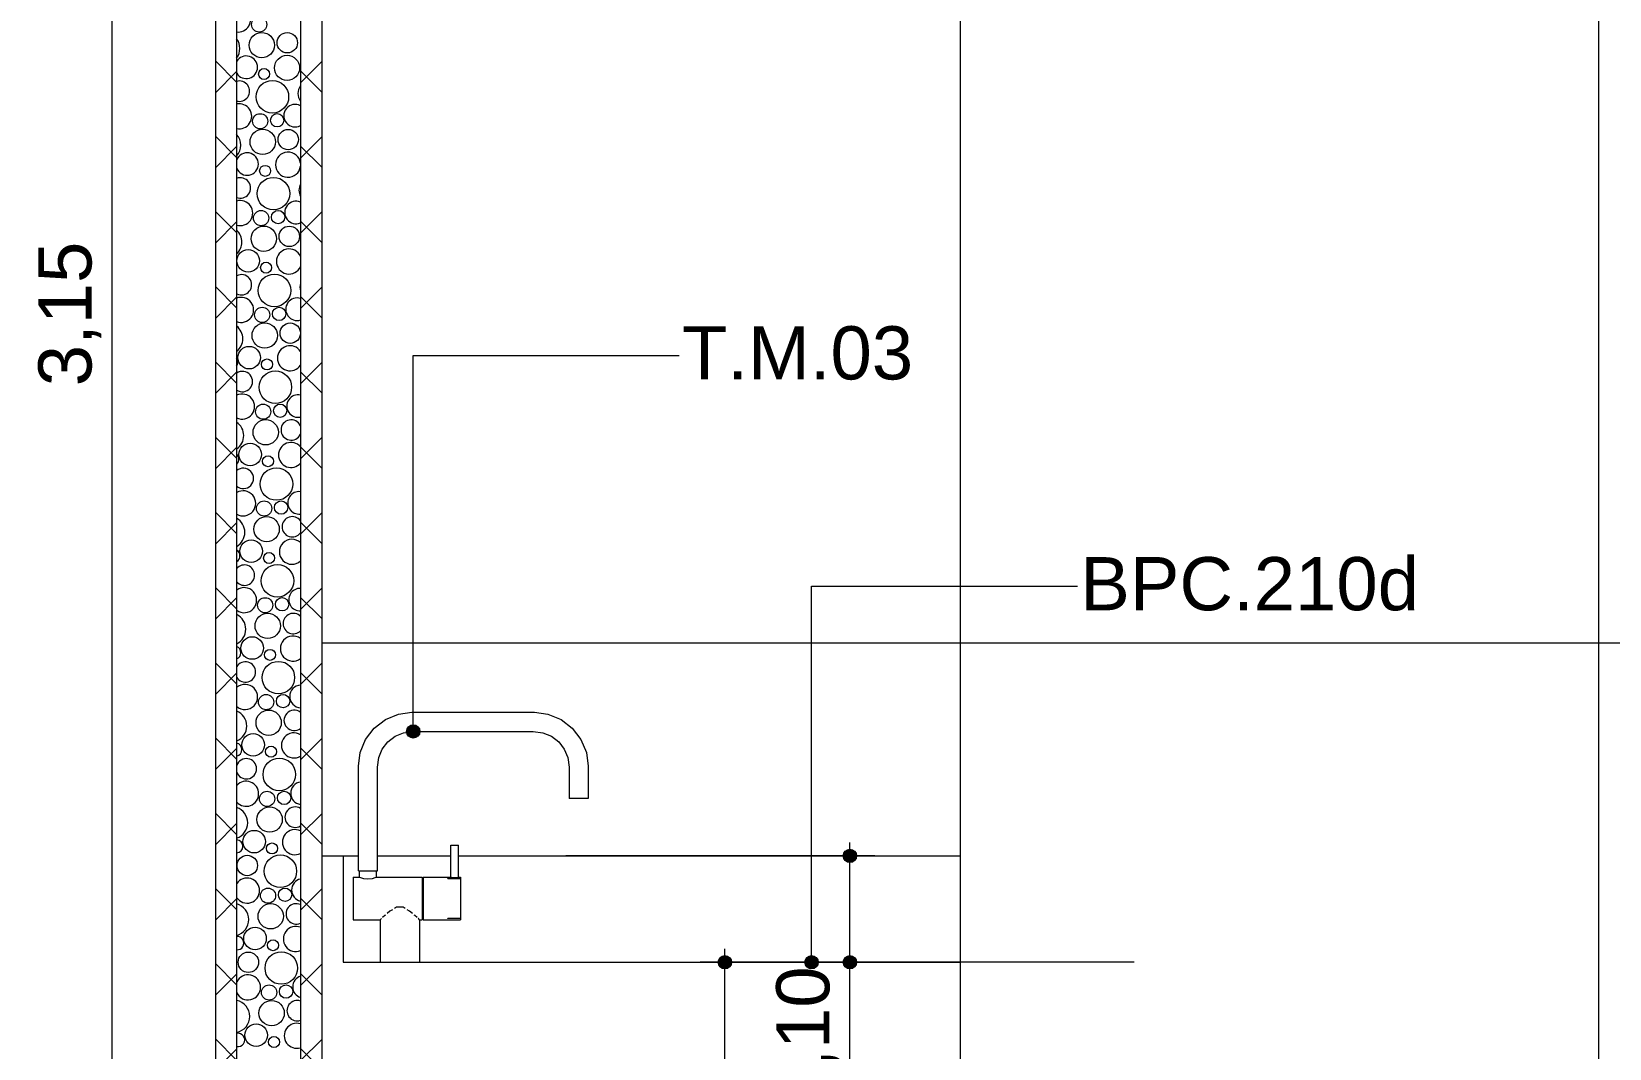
# Model space of a CAD drawing. Header units: metres. Extents: x -1.8 to 75.3, y -2 to 2.8.
# Drawn here: x 69.462 to 70.945, y -1.079 to -0.123 of the extents above; entities that cross this region are included whole.
import ezdxf

# ---------------------------------------------------------------- set-up
doc = ezdxf.new("R2010")
doc.units = ezdxf.units.M
doc.header["$MEASUREMENT"] = 0
for name, color, linetype in [('COTAS CORTE', 7, 'Continuous'), ('NOTAS-LAYOUT.EXEC', 7, 'Continuous'), ('PAREDE CONSTRUIR', 7, 'Continuous')]:
    doc.layers.add(name, color=color, linetype=linetype)
for name, color, linetype, lineweight, true_color in [('COTAS CORTE_Caneta_No__25', 7, 'Continuous', 13, 0x982312), ('LOUCAS-METAIS.ARQ_Caneta_No__13', 7, 'Continuous', 0, 0xaaaaaa), ('PAREDE CONSTRUIR_Caneta_No__96', 7, 'Continuous', 0, 0xb6b6b6), ('PAREDE CONSTRUIR_Caneta_No__97', 7, 'Continuous', 13, 0x6b6b6b)]:
    doc.layers.add(name, color=color, linetype=linetype, lineweight=lineweight, true_color=true_color)
for name, color, linetype, lineweight in [('NOTAS-LAYOUT.EXEC_Caneta_No__241', 7, 'Continuous', 13), ('NOTAS-LAYOUT.EXEC_Caneta_No__5', 7, 'Continuous', 20), ('PAREDE CONSTRUIR_Caneta_No__241', 7, 'Continuous', 13), ('PAREDE CONSTRUIR_Caneta_No__83', 84, 'Continuous', 0)]:
    doc.layers.add(name, color=color, linetype=linetype, lineweight=lineweight)
doc.styles.add('GENERATED_STYLE_1', font='arial.ttf')
doc.dimstyles.new('GENERATED_STYLE__2', dxfattribs={"dimtxt": 0.05, "dimasz": 0.02375, "dimexe": 0.18, "dimexo": 0.267183, "dimgap": 0, "dimtad": 1, "dimzin": 0, "dimdsep": 46, "dimtxsty": 'GENERATED_STYLE_1', "dimblk": 'ARROWHEAD_11', "dimblk1": 'ARROWHEAD_11', "dimblk2": 'ARROWHEAD_11', "dimcen": 0.09, "dimclrd": 256, "dimclre": 256, "dimclrt": 256, "dimadec": 0, "dimazin": 0, "dimtfac": 1, "dimtdec": 4, "dimtmove": 0, "dimatfit": 3, "dimfxl": 0, "dimtolj": 1, "dimtzin": 0, "dimarcsym": 0})
pattern_1 = [(45, (120.80917, -1.898244), (-0.03535534, 0.03535534), []), (135, (120.80917, -1.898244), (0.03535534, 0.03535534), [])]

# ---------------------------------------------------------------- blocks, each defined once
blk = doc.blocks.new('*X233', base_point=(120.8092, -1.8982))
at = {"layer": 'PAREDE CONSTRUIR_Caneta_No__96', "color": 253, "linetype": 'Continuous', "lineweight": 0, "true_color": 0xb6b6b6}
for centre, radius in [((69.6763, -0.1166), 0.00715), ((69.6787, -0.136), 0.0119), ((69.7027, -0.1338), 0.00959), ((69.7025, -0.1574), 0.0118), ((69.6809, -0.1632), 0.00517), ((69.6887, -0.1846), 0.0153), ((69.6772, -0.2076), 0.00715), ((69.6932, -0.2067), 0.00627), ((69.6796, -0.227), 0.0119), ((69.7036, -0.2248), 0.00959), ((69.6819, -0.2542), 0.00517), ((69.6897, -0.2756), 0.0153), ((69.6781, -0.2986), 0.00715), ((69.6941, -0.2977), 0.00627), ((69.6806, -0.318), 0.0119), ((69.7046, -0.3158), 0.00959), ((69.6659, -0.3388), 0.0106), ((69.6828, -0.3452), 0.00517), ((69.6906, -0.3666), 0.0153), ((69.6791, -0.3896), 0.00715), ((69.695, -0.3887), 0.00627), ((69.6815, -0.409), 0.0119), ((69.7055, -0.4068), 0.00959), ((69.6669, -0.4298), 0.0106), ((69.6915, -0.4576), 0.0153), ((69.6837, -0.4362), 0.00517), ((69.68, -0.4806), 0.00715), ((69.696, -0.4797), 0.00627), ((69.6824, -0.5), 0.0119), ((69.6678, -0.5208), 0.0106), ((69.6925, -0.5486), 0.0153), ((69.6846, -0.5272), 0.00517), ((69.6809, -0.5716), 0.00715), ((69.6969, -0.5707), 0.00627), ((69.6833, -0.591), 0.0119), ((69.6687, -0.6118), 0.0106), ((69.6856, -0.6182), 0.00517), ((69.6934, -0.6396), 0.0153), ((69.6819, -0.6626), 0.00715), ((69.6978, -0.6617), 0.00627), ((69.6843, -0.682), 0.0119), ((69.6697, -0.7028), 0.0106), ((69.6865, -0.7092), 0.00517), ((69.6943, -0.7306), 0.0153), ((69.6828, -0.7536), 0.00715), ((69.6987, -0.7527), 0.00627), ((69.6852, -0.773), 0.0119), ((69.6706, -0.7938), 0.0106), ((69.6874, -0.8002), 0.00517), ((69.6952, -0.8216), 0.0153), ((69.6837, -0.8446), 0.00715), ((69.6997, -0.8437), 0.00627), ((69.6861, -0.864), 0.0119), ((69.6715, -0.8848), 0.0106), ((69.6884, -0.8912), 0.00517), ((69.6651, -0.9072), 0.00959), ((69.6962, -0.9126), 0.0153), ((69.6846, -0.9356), 0.00715), ((69.7006, -0.9347), 0.00627), ((69.6871, -0.955), 0.0119), ((69.6724, -0.9758), 0.0106), ((69.6893, -0.9822), 0.00517), ((69.6661, -0.9982), 0.00959), ((69.6971, -1.0036), 0.0153), ((69.6856, -1.0266), 0.00715), ((69.7015, -1.0257), 0.00627), ((69.688, -1.046), 0.0119), ((69.6734, -1.0668), 0.0106), ((69.6902, -1.0732), 0.00517)]:
    blk.add_circle(centre, radius, dxfattribs=at)
for centre, radius, start, end in [((69.6565, -0.1119), 0.0118, 263.189, 96.811), ((69.6428, -0.1391), 0.0153, 323.5871, 36.4129), ((69.6641, -0.1568), 0.0106, 212.6154, 147.3846), ((69.7222, -0.1621), 0.00715, 172.5743, 187.4257), ((69.6577, -0.1793), 0.00959, 254.3646, 105.6354), ((69.7246, -0.1815), 0.0119, 142.8232, 217.1768), ((69.6575, -0.2029), 0.0118, 258.6404, 101.3596), ((69.71, -0.2023), 0.0106, 61.2746, 298.7254), ((69.6437, -0.2301), 0.0153, 318.0896, 41.9104), ((69.665, -0.2478), 0.0106, 201.6524, 158.3476), ((69.7034, -0.2484), 0.0118, 6.8229, 353.1771), ((69.6586, -0.2703), 0.00959, 248.5198, 111.4802), ((69.7256, -0.2725), 0.0119, 150.9851, 209.0149), ((69.6584, -0.2939), 0.0118, 254.018, 105.982), ((69.7109, -0.2933), 0.0106, 66.8288, 293.1712), ((69.6447, -0.3211), 0.0153, 313.1273, 46.8727), ((69.7043, -0.3394), 0.0118, 23.8584, 336.1416), ((69.6491, -0.3432), 0.00627, 344.1176, 15.8824), ((69.6596, -0.3613), 0.00959, 242.4291, 117.5709), ((69.7265, -0.3635), 0.0119, 162.2154, 197.7846), ((69.6593, -0.3849), 0.0118, 249.2858, 110.7142), ((69.7119, -0.3843), 0.0106, 72.1608, 287.8392), ((69.6456, -0.4121), 0.0153, 308.5393, 51.4607), ((69.7052, -0.4304), 0.0118, 33.2613, 326.7387), ((69.65, -0.4342), 0.00627, 324.4843, 35.5157), ((69.6605, -0.4523), 0.00959, 235.9781, 124.0219), ((69.6602, -0.4758), 0.0118, 244.4006, 115.5994), ((69.7128, -0.4753), 0.0106, 77.3371, 282.6629), ((69.7064, -0.4978), 0.00959, 24.7509, 335.2491), ((69.6465, -0.5031), 0.0153, 304.2277, 55.7723), ((69.7062, -0.5213), 0.0118, 40.7287, 319.2713), ((69.651, -0.5252), 0.00627, 311.7659, 48.2341), ((69.6614, -0.5433), 0.00959, 228.9912, 131.0088), ((69.6612, -0.5668), 0.0118, 239.3064, 120.6936), ((69.7137, -0.5663), 0.0106, 82.4101, 277.5899), ((69.6475, -0.5941), 0.0153, 300.1267, 59.8733), ((69.7074, -0.5888), 0.00959, 35.76, 324.24), ((69.7071, -0.6123), 0.0118, 47.2003, 312.7997), ((69.6519, -0.6162), 0.00627, 301.2129, 58.7871), ((69.6624, -0.6343), 0.00959, 221.163, 138.837), ((69.6621, -0.6578), 0.0118, 233.9269, 126.0731), ((69.7147, -0.6573), 0.0106, 87.4237, 272.5763), ((69.6484, -0.6851), 0.0153, 296.1896, 63.8104), ((69.7083, -0.6798), 0.00959, 44.3726, 315.6274), ((69.708, -0.7033), 0.0118, 53.0537, 306.9463), ((69.6528, -0.7072), 0.00627, 291.7372, 68.2628), ((69.6633, -0.7253), 0.00959, 211.8422, 148.1578), ((69.663, -0.7488), 0.0118, 228.1497, 131.8503), ((69.7156, -0.7483), 0.0106, 92.4176, 267.5824), ((69.6493, -0.7761), 0.0153, 292.3817, 67.6183), ((69.7092, -0.7708), 0.00959, 51.8194, 308.1806), ((69.709, -0.7943), 0.0118, 58.4867, 301.5133), ((69.6537, -0.7982), 0.00627, 282.8548, 77.1452), ((69.6642, -0.8163), 0.00959, 198.8851, 161.1149), ((69.664, -0.8398), 0.0118, 221.793, 138.207), ((69.7165, -0.8393), 0.0106, 97.4301, 262.5699), ((69.6502, -0.8671), 0.0153, 288.6753, 71.3247), ((69.7101, -0.8618), 0.00959, 58.5686, 301.4314), ((69.7099, -0.8853), 0.0118, 63.6198, 296.3802), ((69.6547, -0.8892), 0.00627, 274.279, 85.721), ((69.6649, -0.9308), 0.0118, 214.5201, 145.4799), ((69.7174, -0.9303), 0.0106, 102.5005, 257.4995), ((69.6512, -0.9581), 0.0153, 285.0484, 74.9516), ((69.7111, -0.9527), 0.00959, 64.8612, 295.1388), ((69.6556, -0.9802), 0.00627, 265.799, 94.201), ((69.7108, -0.9763), 0.0118, 68.5336, 291.4664), ((69.6658, -1.0218), 0.0118, 205.5382, 154.4618), ((69.7184, -1.0213), 0.0106, 107.6728, 252.3272), ((69.6521, -1.0491), 0.0153, 281.4824, 78.5176), ((69.712, -1.0437), 0.00959, 70.8436, 289.1564), ((69.6565, -1.0712), 0.00627, 257.2249, 102.7751), ((69.7117, -1.0673), 0.0118, 73.2865, 286.7135)]:
    blk.add_arc(centre, radius, start, end, dxfattribs=at)
blk = doc.blocks.new('*D234', base_point=(120.8092, -1.8982))
at = {"layer": 'COTAS CORTE_Caneta_No__25', "linetype": 'Continuous', "lineweight": 13, "true_color": 0x982312}
for points in [[(69.5317, 1.2518), (69.5322, 1.2494), (69.5336, 1.2473), (69.5356, 1.246), (69.538, 1.2455), (69.5404, 1.246), (69.5424, 1.2473), (69.5438, 1.2494), (69.5442, 1.2518), (69.5438, 1.2541), (69.5424, 1.2562), (69.5404, 1.2575), (69.538, 1.258), (69.5356, 1.2575), (69.5336, 1.2562), (69.5322, 1.2541)], [(69.5317, -1.8982), (69.5322, -1.9006), (69.5336, -1.9027), (69.5356, -1.904), (69.538, -1.9045), (69.5404, -1.904), (69.5424, -1.9027), (69.5438, -1.9006), (69.5442, -1.8982), (69.5438, -1.8959), (69.5424, -1.8938), (69.5404, -1.8925), (69.538, -1.892), (69.5356, -1.8925), (69.5336, -1.8938), (69.5322, -1.8959)]]:
    blk.add_hatch(color=24, dxfattribs=at).paths.add_polyline_path(points)
at = {"layer": 'COTAS CORTE_Caneta_No__25', "color": 24, "linetype": 'Continuous', "lineweight": 13, "true_color": 0x982312}
for p, q in [((69.5317, 1.2518), (69.5145, 1.2518)), ((69.8052, 1.2518), (69.5442, 1.2518)), ((69.538, -1.892), (69.538, 1.2455)), ((69.5317, -1.8982), (69.5145, -1.8982)), ((69.538, -1.9107), (69.538, -1.9045)), ((69.8052, -1.8982), (69.5442, -1.8982))]:
    blk.add_line(p, q, dxfattribs=at)
for centre in [(69.538, 1.2518), (69.538, -1.8982)]:
    blk.add_circle(centre, 0.00625, dxfattribs=at)
at = {"layer": 'COTAS CORTE_Caneta_No__25', "color": 24, "lineweight": 13, "true_color": 0x982312, "char_height": 0.05, "attachment_point": 7, "rotation": 90, "style": 'GENERATED_STYLE_1'}
for s, insert in [('\\A1;{\\pql;\\fArial|b0|i0|c0|p0;\\W1.000000;0,01}', (69.528, 1.112)), ('\\A1;{\\pql;\\fArial|b0|i0|c0|p0;\\W1.000000;3,15}', (69.528, -0.4567))]:
    blk.add_mtext(s, dxfattribs=dict(at, insert=insert))
blk = doc.blocks.new('ARROWHEAD_11')
at = {"color": 0, "linetype": 'Continuous', "lineweight": 0}
blk.add_line((0, 0), (-1, 0), dxfattribs=at)
at = {"color": 0, "linetype": 'Continuous', "lineweight": 0, "const_width": 0.25, "flags": 128}
blk.add_lwpolyline([(-0.125, 0, 1), (0.125, 0, 1)], format="xyb", close=True, dxfattribs=at)
blk = doc.blocks.new('*D242', base_point=(120.8092, -1.8982))
at = {"layer": 'COTAS CORTE_Caneta_No__25', "linetype": 'Continuous', "lineweight": 13, "true_color": 0x982312}
for points in [[(70.1078, -0.9982), (70.1083, -1.0006), (70.1096, -1.0027), (70.1117, -1.004), (70.114, -1.0045), (70.1164, -1.004), (70.1185, -1.0027), (70.1198, -1.0006), (70.1203, -0.9982), (70.1198, -0.9959), (70.1185, -0.9938), (70.1164, -0.9925), (70.114, -0.992), (70.1117, -0.9925), (70.1096, -0.9938), (70.1083, -0.9959)], [(70.1078, -1.0982), (70.1083, -1.1006), (70.1096, -1.1027), (70.1117, -1.104), (70.114, -1.1045), (70.1164, -1.104), (70.1185, -1.1027), (70.1198, -1.1006), (70.1203, -1.0982), (70.1198, -1.0959), (70.1185, -1.0938), (70.1164, -1.0925), (70.114, -1.092), (70.1117, -1.0925), (70.1096, -1.0938), (70.1083, -1.0959)]]:
    blk.add_hatch(color=24, dxfattribs=at).paths.add_polyline_path(points)
at = {"layer": 'COTAS CORTE_Caneta_No__25', "color": 24, "linetype": 'Continuous', "lineweight": 13, "true_color": 0x982312}
for p, q in [((70.114, -0.992), (70.114, -0.9857)), ((70.1078, -0.9982), (70.0906, -0.9982)), ((70.114, -1.092), (70.114, -1.0045)), ((70.3812, -0.9982), (70.1203, -0.9982)), ((70.1078, -1.0982), (70.0906, -1.0982)), ((70.3812, -1.0982), (70.1203, -1.0982))]:
    blk.add_line(p, q, dxfattribs=at)
for centre in [(70.114, -0.9982), (70.114, -1.0982)]:
    blk.add_circle(centre, 0.00625, dxfattribs=at)
blk = doc.blocks.new('*D243', base_point=(120.8092, -1.8982))
at = {"layer": 'COTAS CORTE_Caneta_No__25', "linetype": 'Continuous', "lineweight": 13, "true_color": 0x982312}
for points in [[(70.2253, -0.9982), (70.2258, -1.0006), (70.2271, -1.0027), (70.2291, -1.004), (70.2315, -1.0045), (70.2339, -1.004), (70.236, -1.0027), (70.2373, -1.0006), (70.2378, -0.9982), (70.2373, -0.9959), (70.236, -0.9938), (70.2339, -0.9925), (70.2315, -0.992), (70.2291, -0.9925), (70.2271, -0.9938), (70.2258, -0.9959)], [(70.2253, -1.8982), (70.2258, -1.9006), (70.2271, -1.9027), (70.2291, -1.904), (70.2315, -1.9045), (70.2339, -1.904), (70.236, -1.9027), (70.2373, -1.9006), (70.2378, -1.8982), (70.2373, -1.8959), (70.236, -1.8938), (70.2339, -1.8925), (70.2315, -1.892), (70.2291, -1.8925), (70.2271, -1.8938), (70.2258, -1.8959)]]:
    blk.add_hatch(color=24, dxfattribs=at).paths.add_polyline_path(points)
at = {"layer": 'COTAS CORTE_Caneta_No__25', "color": 24, "linetype": 'Continuous', "lineweight": 13, "true_color": 0x982312}
for p, q in [((70.2253, -0.9982), (70.2081, -0.9982)), ((70.2315, -1.892), (70.2315, -1.0045)), ((70.4987, -0.9982), (70.2378, -0.9982)), ((70.2253, -1.8982), (69.9644, -1.8982)), ((70.2315, -1.9107), (70.2315, -1.9045)), ((70.255, -1.8982), (70.2378, -1.8982))]:
    blk.add_line(p, q, dxfattribs=at)
for centre in [(70.2315, -0.9982), (70.2315, -1.8982)]:
    blk.add_circle(centre, 0.00625, dxfattribs=at)
at = {"layer": 'COTAS CORTE_Caneta_No__25', "color": 24, "lineweight": 13, "true_color": 0x982312, "char_height": 0.05, "attachment_point": 7, "rotation": 90, "style": 'GENERATED_STYLE_1'}
for s, insert in [('\\A1;{\\pql;\\fArial|b0|i0|c0|p0;\\W1.000000;0,10}', (70.2215, -1.138)), ('\\A1;{\\pql;\\fArial|b0|i0|c0|p0;\\W1.000000;0,90}', (70.2215, -1.5817))]:
    blk.add_mtext(s, dxfattribs=dict(at, insert=insert))
blk = doc.blocks.new('*D244', base_point=(120.8092, -1.8982))
at = {"layer": 'COTAS CORTE_Caneta_No__25', "linetype": 'Continuous', "lineweight": 13, "true_color": 0x982312}
for points in [[(70.2253, -0.8982), (70.2258, -0.9006), (70.2271, -0.9027), (70.2291, -0.904), (70.2315, -0.9045), (70.2339, -0.904), (70.236, -0.9027), (70.2373, -0.9006), (70.2378, -0.8982), (70.2373, -0.8959), (70.236, -0.8938), (70.2339, -0.8925), (70.2315, -0.892), (70.2291, -0.8925), (70.2271, -0.8938), (70.2258, -0.8959)], [(70.2253, -0.9982), (70.2258, -1.0006), (70.2271, -1.0027), (70.2291, -1.004), (70.2315, -1.0045), (70.2339, -1.004), (70.236, -1.0027), (70.2373, -1.0006), (70.2378, -0.9982), (70.2373, -0.9959), (70.236, -0.9938), (70.2339, -0.9925), (70.2315, -0.992), (70.2291, -0.9925), (70.2271, -0.9938), (70.2258, -0.9959)]]:
    blk.add_hatch(color=24, dxfattribs=at).paths.add_polyline_path(points)
at = {"layer": 'COTAS CORTE_Caneta_No__25', "color": 24, "linetype": 'Continuous', "lineweight": 13, "true_color": 0x982312}
for p, q in [((70.2315, -0.892), (70.2315, -0.8857)), ((70.2253, -0.8982), (69.9644, -0.8982)), ((70.2315, -0.992), (70.2315, -0.9045)), ((70.255, -0.8982), (70.2378, -0.8982)), ((70.2253, -0.9982), (70.2081, -0.9982)), ((70.4987, -0.9982), (70.2378, -0.9982))]:
    blk.add_line(p, q, dxfattribs=at)
for centre in [(70.2315, -0.8982), (70.2315, -0.9982)]:
    blk.add_circle(centre, 0.00625, dxfattribs=at)
blk = doc.blocks.new('Label_40_15', base_point=(69.8211, -0.7812))
at = {"layer": 'NOTAS-LAYOUT.EXEC', "linetype": 'Continuous', "lineweight": 0, "true_color": 0x000000}
blk.add_hatch(color=18, dxfattribs=at).paths.add_polyline_path([(69.8148, -0.7812), (69.8153, -0.7836), (69.8167, -0.7857), (69.8187, -0.787), (69.8211, -0.7875), (69.8235, -0.787), (69.8255, -0.7857), (69.8269, -0.7836), (69.8273, -0.7812), (69.8269, -0.7789), (69.8255, -0.7768), (69.8235, -0.7755), (69.8211, -0.775), (69.8187, -0.7755), (69.8167, -0.7768), (69.8153, -0.7789)])
at = {"layer": 'NOTAS-LAYOUT.EXEC_Caneta_No__241', "color": 7, "linetype": 'Continuous', "lineweight": 13}
for p, q in [((69.8211, -0.775), (69.8211, -0.4277)), ((69.8211, -0.4277), (70.0711, -0.4277))]:
    blk.add_line(p, q, dxfattribs=at)
at = {"layer": 'NOTAS-LAYOUT.EXEC_Caneta_No__5', "color": 7, "linetype": 'Continuous', "lineweight": 20}
blk.add_circle((69.8211, -0.7812), 0.00625, dxfattribs=at)
at = {"layer": 'NOTAS-LAYOUT.EXEC_Caneta_No__241', "color": 7, "lineweight": 13, "insert": (70.0736, -0.4003), "char_height": 0.05, "attachment_point": 1, "style": 'GENERATED_STYLE_1'}
blk.add_mtext('\\A1;{\\pql;\\pt0,241;\\fArial|b0|i0|c0|p0;\\W1.000000;T.M.03\\fArial|b0|i0|c0|p0;\\W1.000000;\\A1{\\H.66x;\\S^  ;}\\fArial|b0|i0|c0|p0;\\W1.000000;\\fArial|b0|i0|c0|p0;\\W1.000000;\\A1{\\H.66x;\\S^  ;}\\fArial|b0|i0|c0|p0;\\W1.000000;\\fArial|b0|i0|c0|p0;\\W1.000000;\\fArial|b0|i0|c0|p0;\\W1.000000;\\fArial|b0|i0|c0|p0;\\W1.000000;\\fArial|b0|i0|c0|p0;\\W1.000000;\\fArial|b0|i0|c0|p0;\\W1.000000;\\fArial|b0|i0|c0|p0;\\W1.000000;\\A1{\\H.66x;\\S^  ;}\\fArial|b0|i0|c0|p0;\\W1.000000;\\fArial|b0|i0|c0|p0;\\W1.000000;\\A1{\\H.66x;\\S^  ;}\\fArial|b0|i0|c0|p0;\\W1.000000;\\fArial|b0|i0|c0|p0;\\W1.000000;\\fArial|b0|i0|c0|p0;\\W1.000000;\\fArial|b0|i0|c0|p0;\\W1.000000;\\fArial|b0|i0|c0|p0;\\W1.000000;\\fArial|b0|i0|c0|p0;\\W1.000000;\\fArial|b0|i0|c0|p0;\\W1.000000;\\A1{\\H.66x;\\S^  ;}\\fArial|b0|i0|c0|p0;\\W1.000000;\\fArial|b0|i0|c0|p0;\\W1.000000;\\A1{\\H.66x;\\S^  ;}\\fArial|b0|i0|c0|p0;\\W1.000000;\\fArial|b0|i0|c0|p0;\\W1.000000;\\fArial|b0|i0|c0|p0;\\W1.000000;\\fArial|b0|i0|c0|p0;\\W1.000000;\\fArial|b0|i0|c0|p0;\\W1.000000;\\fArial|b0|i0|c0|p0;\\W1.000000;\\fArial|b0|i0|c0|p0;\\W1.000000;\\A1{\\H.66x;\\S^  ;}\\fArial|b0|i0|c0|p0;\\W1.000000;\\fArial|b0|i0|c0|p0;\\W1.000000;\\A1{\\H.66x;\\S^  ;}\\fArial|b0|i0|c0|p0;\\W1.000000;\\fArial|b0|i0|c0|p0;\\W1.000000;\\fArial|b0|i0|c0|p0;\\W1.000000;\\fArial|b0|i0|c0|p0;\\W1.000000;\\fArial|b0|i0|c0|p0;\\W1.000000;\\fArial|b0|i0|c0|p0;\\W1.000000;\\fArial|b0|i0|c0|p0;\\W1.000000;\\A1{\\H.66x;\\S^  ;}\\fArial|b0|i0|c0|p0;\\W1.000000;\\fArial|b0|i0|c0|p0;\\W1.000000;\\A1{\\H.66x;\\S^  ;}\\fArial|b0|i0|c0|p0;\\W1.000000;\\fArial|b0|i0|c0|p0;\\W1.000000;\\fArial|b0|i0|c0|p0;\\W1.000000;\\fArial|b0|i0|c0|p0;\\W1.000000;\\fArial|b0|i0|c0|p0;\\W1.000000;\\fArial|b0|i0|c0|p0;\\W1.000000;\\fArial|b0|i0|c0|p0;\\W1.000000;\\A1{\\H.66x;\\S^  ;}\\fArial|b0|i0|c0|p0;\\W1.000000;}', dxfattribs=at)
blk = doc.blocks.new('Label_41_15', base_point=(70.1955, -0.9982))
at = {"layer": 'NOTAS-LAYOUT.EXEC', "linetype": 'Continuous', "lineweight": 0, "true_color": 0x000000}
blk.add_hatch(color=18, dxfattribs=at).paths.add_polyline_path([(70.1893, -0.9982), (70.1898, -1.0006), (70.1911, -1.0027), (70.1931, -1.004), (70.1955, -1.0045), (70.1979, -1.004), (70.2, -1.0027), (70.2013, -1.0006), (70.2018, -0.9982), (70.2013, -0.9959), (70.2, -0.9938), (70.1979, -0.9925), (70.1955, -0.992), (70.1931, -0.9925), (70.1911, -0.9938), (70.1898, -0.9959)])
at = {"layer": 'NOTAS-LAYOUT.EXEC_Caneta_No__241', "color": 7, "linetype": 'Continuous', "lineweight": 13}
for p, q in [((70.1955, -0.992), (70.1955, -0.6447)), ((70.1955, -0.6447), (70.4455, -0.6447))]:
    blk.add_line(p, q, dxfattribs=at)
at = {"layer": 'NOTAS-LAYOUT.EXEC_Caneta_No__5', "color": 7, "linetype": 'Continuous', "lineweight": 20}
blk.add_circle((70.1955, -0.9982), 0.00625, dxfattribs=at)
at = {"layer": 'NOTAS-LAYOUT.EXEC_Caneta_No__241', "color": 7, "lineweight": 13, "insert": (70.448, -0.6173), "char_height": 0.05, "attachment_point": 1, "style": 'GENERATED_STYLE_1'}
blk.add_mtext('\\A1;{\\pql;\\pt0,241;\\fArial|b0|i0|c0|p0;\\W1.000000;BPC.210d\\fArial|b0|i0|c0|p0;\\W1.000000;\\A1{\\H.66x;\\S^  ;}\\fArial|b0|i0|c0|p0;\\W1.000000;\\fArial|b0|i0|c0|p0;\\W1.000000;\\A1{\\H.66x;\\S^  ;}\\fArial|b0|i0|c0|p0;\\W1.000000;\\fArial|b0|i0|c0|p0;\\W1.000000;\\fArial|b0|i0|c0|p0;\\W1.000000;\\fArial|b0|i0|c0|p0;\\W1.000000;\\fArial|b0|i0|c0|p0;\\W1.000000;\\fArial|b0|i0|c0|p0;\\W1.000000;\\fArial|b0|i0|c0|p0;\\W1.000000;\\A1{\\H.66x;\\S^  ;}\\fArial|b0|i0|c0|p0;\\W1.000000;\\fArial|b0|i0|c0|p0;\\W1.000000;\\A1{\\H.66x;\\S^  ;}\\fArial|b0|i0|c0|p0;\\W1.000000;\\fArial|b0|i0|c0|p0;\\W1.000000;\\fArial|b0|i0|c0|p0;\\W1.000000;\\fArial|b0|i0|c0|p0;\\W1.000000;\\fArial|b0|i0|c0|p0;\\W1.000000;\\fArial|b0|i0|c0|p0;\\W1.000000;\\fArial|b0|i0|c0|p0;\\W1.000000;\\A1{\\H.66x;\\S^  ;}\\fArial|b0|i0|c0|p0;\\W1.000000;\\fArial|b0|i0|c0|p0;\\W1.000000;\\A1{\\H.66x;\\S^  ;}\\fArial|b0|i0|c0|p0;\\W1.000000;\\fArial|b0|i0|c0|p0;\\W1.000000;\\fArial|b0|i0|c0|p0;\\W1.000000;\\fArial|b0|i0|c0|p0;\\W1.000000;\\fArial|b0|i0|c0|p0;\\W1.000000;\\fArial|b0|i0|c0|p0;\\W1.000000;\\fArial|b0|i0|c0|p0;\\W1.000000;\\A1{\\H.66x;\\S^  ;}\\fArial|b0|i0|c0|p0;\\W1.000000;\\fArial|b0|i0|c0|p0;\\W1.000000;\\A1{\\H.66x;\\S^  ;}\\fArial|b0|i0|c0|p0;\\W1.000000;\\fArial|b0|i0|c0|p0;\\W1.000000;\\fArial|b0|i0|c0|p0;\\W1.000000;\\fArial|b0|i0|c0|p0;\\W1.000000;\\fArial|b0|i0|c0|p0;\\W1.000000;\\fArial|b0|i0|c0|p0;\\W1.000000;\\fArial|b0|i0|c0|p0;\\W1.000000;\\A1{\\H.66x;\\S^  ;}\\fArial|b0|i0|c0|p0;\\W1.000000;\\fArial|b0|i0|c0|p0;\\W1.000000;\\A1{\\H.66x;\\S^  ;}\\fArial|b0|i0|c0|p0;\\W1.000000;\\fArial|b0|i0|c0|p0;\\W1.000000;\\fArial|b0|i0|c0|p0;\\W1.000000;\\fArial|b0|i0|c0|p0;\\W1.000000;\\fArial|b0|i0|c0|p0;\\W1.000000;\\fArial|b0|i0|c0|p0;\\W1.000000;\\fArial|b0|i0|c0|p0;\\W1.000000;\\A1{\\H.66x;\\S^  ;}\\fArial|b0|i0|c0|p0;\\W1.000000;}', dxfattribs=at)

msp = doc.modelspace()

# ---------------------------------------------------------------- hatches: boundary and pattern name
at = {"layer": 'PAREDE CONSTRUIR_Caneta_No__83', "linetype": 'Continuous', "lineweight": 0}
h = msp.add_hatch(dxfattribs=at)
h.set_pattern_fill('Placomur_000f', color=84, style=0, pattern_type=2)
h.set_pattern_definition(pattern_1)
h.paths.add_polyline_path([(69.6351, -1.8982), (69.6551, -1.8982), (69.6551, 1.2518), (69.6351, 1.2518)])
h = msp.add_hatch(dxfattribs=at)
h.set_pattern_fill('Placomur_000f', color=84, style=0, pattern_type=2)
h.set_pattern_definition(pattern_1)
h.paths.add_polyline_path([(69.7151, -1.8982), (69.7351, -1.8982), (69.7351, 1.2518), (69.7151, 1.2518)])
at = {"layer": 'PAREDE CONSTRUIR_Caneta_No__97', "linetype": 'Continuous', "lineweight": 13, "true_color": 0x6b6b6b}
h = msp.add_hatch(dxfattribs=at)
h.set_pattern_fill('Ceramica_60_x_60_000f', color=251, style=0, pattern_type=2)
h.set_pattern_definition([(3e-15, (69.73513, -1.89824), (0, 0.6), []), (90, (69.73513, -1.89824), (-0.6, 0), [])])
h.paths.add_polyline_path([(75.1151, 1.2518), (69.7351, 1.2518), (69.7351, -0.8982), (69.7695, -0.8982), (69.7695, -0.8137), (69.7712, -0.801), (69.7763, -0.7887), (69.7844, -0.7781), (69.795, -0.77), (69.8073, -0.7649), (69.8199, -0.7632), (69.9351, -0.7632), (69.9477, -0.7649), (69.96, -0.77), (69.9706, -0.7781), (69.9787, -0.7887), (69.9838, -0.801), (69.9855, -0.8137), (69.9855, -0.8442), (69.9675, -0.8442), (69.9675, -0.8148), (69.9663, -0.8057), (69.963, -0.7978), (69.9578, -0.791), (69.951, -0.7857), (69.943, -0.7824), (69.9339, -0.7812), (69.8211, -0.7812), (69.812, -0.7824), (69.804, -0.7857), (69.7972, -0.791), (69.792, -0.7978), (69.7887, -0.8057), (69.7875, -0.8148), (69.7875, -0.8982), (69.8565, -0.8982), (69.8565, -0.8882), (69.8635, -0.8882), (69.8635, -0.8982), (70.3351, -0.8982), (70.3351, -1.0982), (70.2068, -1.0982), (70.2068, -1.1532), (70.0178, -1.1532), (70.0178, -1.1882), (69.9358, -1.1882), (69.9358, -1.1582), (69.9358, -1.1532), (69.8628, -1.1532), (69.8628, -1.0982), (69.7351, -1.0982), (69.7351, -1.8982), (72.3631, -1.8982), (72.3631, -1.0982), (72.2589, -1.0982), (72.2589, -1.1532), (72.1858, -1.1532), (72.1858, -1.1582), (72.1858, -1.1882), (72.1038, -1.1882), (72.1038, -1.1532), (71.9149, -1.1532), (71.9149, -1.0982), (71.8131, -1.0982), (71.8131, -0.8982), (72.2581, -0.8982), (72.2581, -0.8882), (72.2651, -0.8882), (72.2651, -0.8982), (72.3341, -0.8982), (72.3341, -0.8148), (72.3329, -0.8057), (72.3297, -0.7978), (72.3244, -0.791), (72.3176, -0.7857), (72.3097, -0.7824), (72.3006, -0.7812), (72.1877, -0.7812), (72.1786, -0.7824), (72.1707, -0.7857), (72.1639, -0.791), (72.1586, -0.7978), (72.1553, -0.8057), (72.1541, -0.8148), (72.1541, -0.8442), (72.1361, -0.8442), (72.1361, -0.8137), (72.1378, -0.801), (72.1429, -0.7887), (72.151, -0.7781), (72.1616, -0.77), (72.1739, -0.7649), (72.1866, -0.7632), (72.3017, -0.7632), (72.3144, -0.7649), (72.3267, -0.77), (72.3373, -0.7781), (72.3454, -0.7887), (72.3505, -0.801), (72.3521, -0.8137), (72.3521, -0.8982), (72.4741, -0.8982), (72.4741, -0.8137), (72.4758, -0.801), (72.4809, -0.7887), (72.489, -0.7781), (72.4996, -0.77), (72.5119, -0.7649), (72.5246, -0.7632), (72.6397, -0.7632), (72.6524, -0.7649), (72.6647, -0.77), (72.6753, -0.7781), (72.6834, -0.7887), (72.6885, -0.801), (72.6901, -0.8137), (72.6901, -0.8442), (72.6721, -0.8442), (72.6721, -0.8148), (72.6709, -0.8057), (72.6677, -0.7978), (72.6624, -0.791), (72.6556, -0.7857), (72.6477, -0.7824), (72.6386, -0.7812), (72.5257, -0.7812), (72.5166, -0.7824), (72.5087, -0.7857), (72.5019, -0.791), (72.4966, -0.7978), (72.4933, -0.8057), (72.4921, -0.8148), (72.4921, -0.8982), (72.5611, -0.8982), (72.5611, -0.8882), (72.5681, -0.8882), (72.5681, -0.8982), (73.0131, -0.8982), (73.0131, -1.0982), (72.9114, -1.0982), (72.9114, -1.1532), (72.7225, -1.1532), (72.7225, -1.1882), (72.6405, -1.1882), (72.6405, -1.1582), (72.6405, -1.1532), (72.5674, -1.1532), (72.5674, -1.0982), (72.4631, -1.0982), (72.4631, -1.8982), (75.1151, -1.8982), (75.1151, -1.0982), (74.9608, -1.0982), (74.9608, -1.1532), (74.8878, -1.1532), (74.8878, -1.1882), (74.8058, -1.1882), (74.8058, -1.1532), (74.6168, -1.1532), (74.6168, -1.0982), (74.5151, -1.0982), (74.5151, -0.8982), (74.9601, -0.8982), (74.9601, -0.8882), (74.9671, -0.8882), (74.9671, -0.8982), (75.0361, -0.8982), (75.0361, -0.8148), (75.0349, -0.8057), (75.0316, -0.7978), (75.0264, -0.791), (75.0196, -0.7857), (75.0117, -0.7824), (75.0025, -0.7812), (74.8897, -0.7812), (74.8806, -0.7824), (74.8727, -0.7857), (74.8659, -0.791), (74.8606, -0.7978), (74.8573, -0.8057), (74.8561, -0.8148), (74.8561, -0.8442), (74.8381, -0.8442), (74.8381, -0.8137), (74.8398, -0.801), (74.8449, -0.7887), (74.853, -0.7781), (74.8636, -0.77), (74.8759, -0.7649), (74.8885, -0.7632), (75.0037, -0.7632), (75.0164, -0.7649), (75.0287, -0.77), (75.0393, -0.7781), (75.0474, -0.7887), (75.0525, -0.801), (75.0541, -0.8137), (75.0541, -0.8982), (75.1151, -0.8982)])
h.paths.add_polyline_path([(71.8723, 0.2618), (70.2923, 0.2618), (70.2923, 1.1418), (71.8723, 1.1418)], flags=0)
h.paths.add_polyline_path([(72.9386, 1.1418), (74.5186, 1.1418), (74.5186, 0.2618), (72.9386, 0.2618)], flags=0)

# ---------------------------------------------------------------- linework, layer by layer
at = {"layer": 'LOUCAS-METAIS.ARQ_Caneta_No__13', "color": 253, "linetype": 'Continuous', "lineweight": 0, "true_color": 0xaaaaaa}
for p, q in [((69.7844, -0.7781), (69.795, -0.77)), ((69.795, -0.77), (69.8073, -0.7649)), ((69.8073, -0.7649), (69.8199, -0.7632)), ((69.8199, -0.7632), (69.9351, -0.7632)), ((69.9351, -0.7632), (69.9477, -0.7649)), ((69.9477, -0.7649), (69.96, -0.77)), ((69.96, -0.77), (69.9706, -0.7781)), ((69.7763, -0.7887), (69.7844, -0.7781)), ((69.7972, -0.791), (69.804, -0.7857)), ((69.804, -0.7857), (69.812, -0.7824)), ((69.812, -0.7824), (69.8211, -0.7812)), ((69.8211, -0.7812), (69.9339, -0.7812)), ((69.9339, -0.7812), (69.943, -0.7824)), ((69.943, -0.7824), (69.951, -0.7857)), ((69.951, -0.7857), (69.9578, -0.791)), ((69.9706, -0.7781), (69.9787, -0.7887)), ((69.7712, -0.801), (69.7763, -0.7887)), ((69.7887, -0.8057), (69.792, -0.7978)), ((69.792, -0.7978), (69.7972, -0.791)), ((69.9578, -0.791), (69.963, -0.7978)), ((69.963, -0.7978), (69.9663, -0.8057)), ((69.9787, -0.7887), (69.9838, -0.801)), ((69.7695, -0.8137), (69.7712, -0.801)), ((69.7695, -0.9122), (69.7695, -0.8137)), ((69.7875, -0.8148), (69.7887, -0.8057)), ((69.7875, -0.9122), (69.7875, -0.8148)), ((69.9663, -0.8057), (69.9675, -0.8148)), ((69.9675, -0.8148), (69.9675, -0.8442)), ((69.9838, -0.801), (69.9855, -0.8137)), ((69.9855, -0.8137), (69.9855, -0.8442)), ((69.9688, -0.8442), (69.9675, -0.8442)), ((69.9721, -0.8442), (69.9688, -0.8442)), ((69.9767, -0.8442), (69.9721, -0.8442)), ((69.9811, -0.8442), (69.9767, -0.8442)), ((69.9844, -0.8442), (69.9811, -0.8442)), ((69.9855, -0.8442), (69.9844, -0.8442)), ((69.8565, -0.8882), (69.857, -0.8882)), ((69.8565, -0.9182), (69.8565, -0.8882)), ((69.857, -0.8882), (69.8582, -0.8882)), ((69.8582, -0.8882), (69.86, -0.8882)), ((69.86, -0.8882), (69.8617, -0.8882)), ((69.8617, -0.8882), (69.863, -0.8882)), ((69.863, -0.8882), (69.8635, -0.8882)), ((69.8635, -0.9182), (69.8635, -0.8882)), ((69.7351, -0.8982), (69.7551, -0.8982)), ((69.7551, -0.8982), (69.7551, -0.9982)), ((69.7551, -0.8982), (69.7695, -0.8982)), ((69.7875, -0.8982), (69.8565, -0.8982)), ((69.8635, -0.8982), (70.3351, -0.8982)), ((70.3351, -0.8982), (70.3351, -0.9982)), ((69.7645, -0.9182), (69.7645, -0.9195)), ((69.7645, -0.9182), (69.7705, -0.9182)), ((69.7695, -0.9122), (69.7707, -0.9122)), ((69.7705, -0.9182), (69.7705, -0.9122)), ((69.7705, -0.9182), (69.7716, -0.9186)), ((69.7707, -0.9122), (69.774, -0.9122)), ((69.7716, -0.9186), (69.7743, -0.9194)), ((69.774, -0.9122), (69.7785, -0.9122)), ((69.7785, -0.9122), (69.783, -0.9122)), ((69.7827, -0.9194), (69.7854, -0.9186)), ((69.783, -0.9122), (69.7863, -0.9122)), ((69.7854, -0.9186), (69.7865, -0.9182)), ((69.7863, -0.9122), (69.7875, -0.9122)), ((69.7865, -0.9182), (69.7865, -0.9122)), ((69.7865, -0.9182), (69.8295, -0.9182)), ((69.8295, -0.9182), (69.8295, -0.9195)), ((69.8305, -0.9182), (69.8565, -0.9182)), ((69.8305, -0.9182), (69.8305, -0.9209)), ((69.8565, -0.9182), (69.857, -0.9183)), ((69.857, -0.9183), (69.8582, -0.9185)), ((69.8582, -0.9185), (69.86, -0.9186)), ((69.86, -0.9186), (69.8617, -0.9185)), ((69.8617, -0.9185), (69.863, -0.9183)), ((69.863, -0.9183), (69.8635, -0.9182)), ((69.8635, -0.9182), (69.8655, -0.9182)), ((69.8655, -0.9182), (69.8655, -0.9195)), ((69.7645, -0.9195), (69.7645, -0.9229)), ((69.7645, -0.9229), (69.7645, -0.9282)), ((69.7645, -0.9282), (69.7645, -0.9348)), ((69.7744, -0.9195), (69.7745, -0.9195)), ((69.7745, -0.9195), (69.7785, -0.9199)), ((69.7785, -0.9199), (69.7825, -0.9195)), ((69.7825, -0.9195), (69.7826, -0.9195)), ((69.8295, -0.9195), (69.8295, -0.9229)), ((69.8295, -0.9229), (69.8295, -0.9282)), ((69.8295, -0.9282), (69.8295, -0.9348)), ((69.8305, -0.9209), (69.8305, -0.9282)), ((69.8305, -0.9282), (69.8305, -0.9382)), ((69.8535, -0.9199), (69.8535, -0.9195)), ((69.8535, -0.9195), (69.8655, -0.9195)), ((69.8655, -0.9199), (69.8535, -0.9199)), ((69.8655, -0.9195), (69.8655, -0.9199)), ((69.8655, -0.9199), (69.8655, -0.9209)), ((69.8655, -0.9209), (69.8655, -0.9282)), ((69.8655, -0.9282), (69.8655, -0.9382)), ((69.7645, -0.9348), (69.7645, -0.9417)), ((69.7645, -0.9417), (69.7645, -0.9482)), ((69.7645, -0.9482), (69.7645, -0.9536)), ((69.8016, -0.9488), (69.7992, -0.9502)), ((69.8053, -0.9465), (69.8034, -0.9476)), ((69.8117, -0.9465), (69.8053, -0.9465)), ((69.8136, -0.9476), (69.8117, -0.9465)), ((69.8177, -0.9502), (69.8154, -0.9488)), ((69.8295, -0.9348), (69.8295, -0.9417)), ((69.8295, -0.9417), (69.8295, -0.9482)), ((69.8295, -0.9482), (69.8295, -0.9536)), ((69.8305, -0.9382), (69.8305, -0.9482)), ((69.8305, -0.9482), (69.8305, -0.9556)), ((69.8655, -0.9382), (69.8655, -0.9482)), ((69.8655, -0.9482), (69.8655, -0.9556)), ((69.7645, -0.9536), (69.7645, -0.957)), ((69.7645, -0.957), (69.7645, -0.9582)), ((69.7645, -0.9582), (69.79, -0.9582)), ((69.7911, -0.9572), (69.79, -0.9582)), ((69.79, -0.9582), (69.79, -0.9982)), ((69.7913, -0.9571), (69.7911, -0.9572)), ((69.7943, -0.9543), (69.7923, -0.9562)), ((69.7949, -0.9538), (69.7943, -0.9543)), ((69.7992, -0.9502), (69.7967, -0.9524)), ((69.8203, -0.9524), (69.8177, -0.9502)), ((69.8227, -0.9543), (69.8221, -0.9538)), ((69.8247, -0.9562), (69.8227, -0.9543)), ((69.8259, -0.9572), (69.8257, -0.9571)), ((69.827, -0.9582), (69.8259, -0.9572)), ((69.827, -0.9582), (69.827, -0.9982)), ((69.827, -0.9582), (69.8295, -0.9582)), ((69.8295, -0.9536), (69.8295, -0.957)), ((69.8295, -0.957), (69.8295, -0.9582)), ((69.8305, -0.9556), (69.8305, -0.9582)), ((69.8305, -0.9582), (69.8655, -0.9582)), ((69.8535, -0.957), (69.8535, -0.9566)), ((69.8535, -0.9566), (69.8655, -0.9566)), ((69.8655, -0.957), (69.8535, -0.957)), ((69.8655, -0.9556), (69.8655, -0.9566)), ((69.8655, -0.9566), (69.8655, -0.957)), ((69.8655, -0.957), (69.8655, -0.9582)), ((69.7551, -0.9982), (70.3351, -0.9982)), ((70.3351, -0.9982), (70.3351, -1.0982))]:
    msp.add_line(p, q, dxfattribs=at)
at = {"layer": 'PAREDE CONSTRUIR_Caneta_No__241', "color": 7, "linetype": 'Continuous', "lineweight": 13}
for p, q in [((69.6351, 1.2518), (69.6351, -1.7982)), ((69.6551, 1.2518), (69.6551, -1.8982)), ((69.7151, 1.2518), (69.7151, -1.8982)), ((69.7351, 1.2518), (69.7351, -1.8982))]:
    msp.add_line(p, q, dxfattribs=at)

# ---------------------------------------------------------------- block references
at = {"layer": 'NOTAS-LAYOUT.EXEC', "color": 7, "linetype": 'Continuous', "lineweight": 13}
for name, p in [('Label_40_15', (69.8211, -0.7812)), ('Label_41_15', (70.1955, -0.9982))]:
    msp.add_blockref(name, p, dxfattribs=at)
at = {"layer": 'PAREDE CONSTRUIR', "lineweight": 0}
msp.add_blockref('*X233', (120.8092, -1.8982), dxfattribs=at)

# ---------------------------------------------------------------- dimensions: what is measured, and where the dimension line sits
at = {"layer": 'COTAS CORTE', "color": 24, "linetype": 'Continuous', "lineweight": 13, "true_color": 0x982312}
for base, p1, p2, picture, middle in [((69.538, 1.2518), (69.6351, -1.8982), (72.4251, 1.2518), '*D234', (69.503, -0.392)), ((70.2315, -0.8982), (70.3351, -0.9982), (69.9604, -0.8982), '*D244', (70.1965, -1.0732)), ((70.2315, -0.9982), (70.114, -1.8982), (70.3351, -0.9982), '*D243', (70.1965, -1.517)), ((70.114, -0.9982), (70.3351, -1.0982), (70.3351, -0.9982), '*D242', (70.079, -1.1732))]:
    dim = msp.add_linear_dim(base=base, p1=p1, p2=p2, angle=90, dimstyle='GENERATED_STYLE__2', dxfattribs=at)
    dim.commit()
    dim.dimension.update_dxf_attribs({"geometry": picture, "text_midpoint": middle, "dimtype": 160, "text_rotation": 90})

doc.saveas('drawing.dxf')
